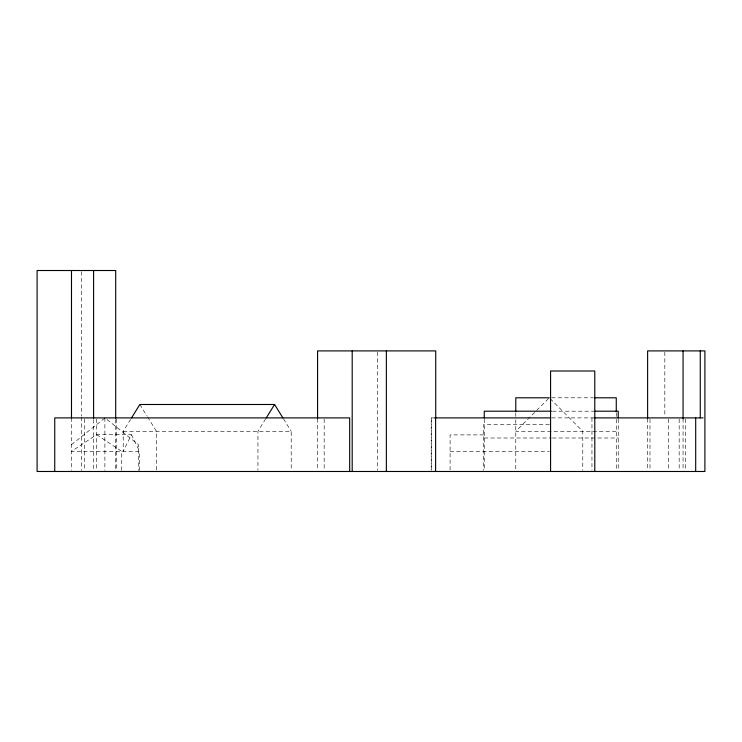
<?xml version="1.0" encoding="UTF-8"?>
<svg xmlns="http://www.w3.org/2000/svg" width="742" height="742" viewBox="0 0 742 742"><rect width="100%" height="100%" fill="white"/><g stroke="black" fill="none" stroke-linecap="round" stroke-linejoin="round"><path stroke-width="0.56" stroke-dasharray="3.71 2.78" d="M139.598 470.372L139.598 451.386L71.492 451.386L96.608 434.645L131.399 434.645L123.209 451.386L123.209 431.288L130.926 418.85M265.664 418.85L257.947 431.288L257.947 470.335M548.459 398.612L515.783 431.288L616.268 431.288M71.492 444.69L104.984 417.894L138.485 444.69L138.485 470.372M551.594 397.795L593.173 397.795M552.4 411.198L593.98 411.198M434.923 417.894L431.223 417.894L431.223 471.485M551.649 417.894L593.841 417.894M549.423 424.591L483.58 424.591L483.58 470.345M123.209 431.288L291.207 431.288L291.207 470.335M483.58 434.895L450.088 434.895L450.088 470.372M484.257 437.993L551.25 437.993M552.4 437.993L618.234 437.993M450.088 451.386L549.423 451.386M96.608 434.645L121.734 451.386L121.734 470.372M550.1 398.612L582.776 431.288L582.776 470.335M283.49 418.85L291.207 431.288M139.839 404.492L146.972 415.984M147.565 416.939L156.469 431.288L156.469 470.335M131.399 434.645L139.598 451.386M685.432 419.035L685.432 470.345M683.067 418.655L683.067 470.335M679.171 419.035L679.171 470.345M668.301 419.035L668.301 470.345M664.813 352.06L664.813 416.735M649.983 419.035L649.983 470.345M647.618 418.655L647.618 470.335M618.234 419.007L618.234 470.335M616.268 412.812L616.268 470.335M591.958 417.894L591.958 470.345M515.783 412.812L515.783 418.59M515.783 419.74L515.783 470.335M484.257 419.007L484.257 470.335M431.529 417.894L431.529 470.345M377.557 352.051L377.557 470.335M324.18 419.035L324.18 470.345M317.576 418.655L317.576 470.335M116.726 419.035L116.726 470.345M115.706 419.508L115.706 470.335M104.891 417.894L104.891 470.345M96.479 419.035L96.479 470.345M93.594 419.508L93.594 470.335M84.634 419.035L84.634 470.345M81.314 271.665L81.314 416.049M81.314 417.199L81.314 470.335M71.492 417.894L71.492 470.372"/><path stroke-width="1.11" d="M131.52 417.894L139.839 404.492L274.577 404.492L282.897 417.894M266.257 417.894L274.577 404.492M549.284 397.795L515.783 397.795L515.783 411.652M594.323 397.795L616.268 397.795L616.268 411.652M551.25 411.198L484.257 411.198L484.257 417.894M595.14 411.198L618.234 411.198L618.234 417.894M434.701 417.894L550.573 417.894M594.249 417.894L703.119 417.894M700.263 350.901L700.263 417.894M695.69 417.894L695.69 471.485M683.067 350.901L683.067 418.655M647.618 418.655L647.618 350.901L704.9 350.901L704.9 471.485L37.1 471.485L37.1 270.515L115.706 270.515L115.706 418.358M594.787 471.485L594.787 371L550.573 371L550.573 471.485M435.73 417.894L435.73 350.901L317.576 350.901L317.576 418.655M435.61 417.894L435.61 471.485M386.35 350.901L386.35 471.485M352.2 350.901L352.2 471.485M349.686 471.485L349.686 417.894L54.741 417.894L54.741 471.485M93.594 270.515L93.594 418.358M71.492 270.515L71.492 417.894"/></g></svg>
